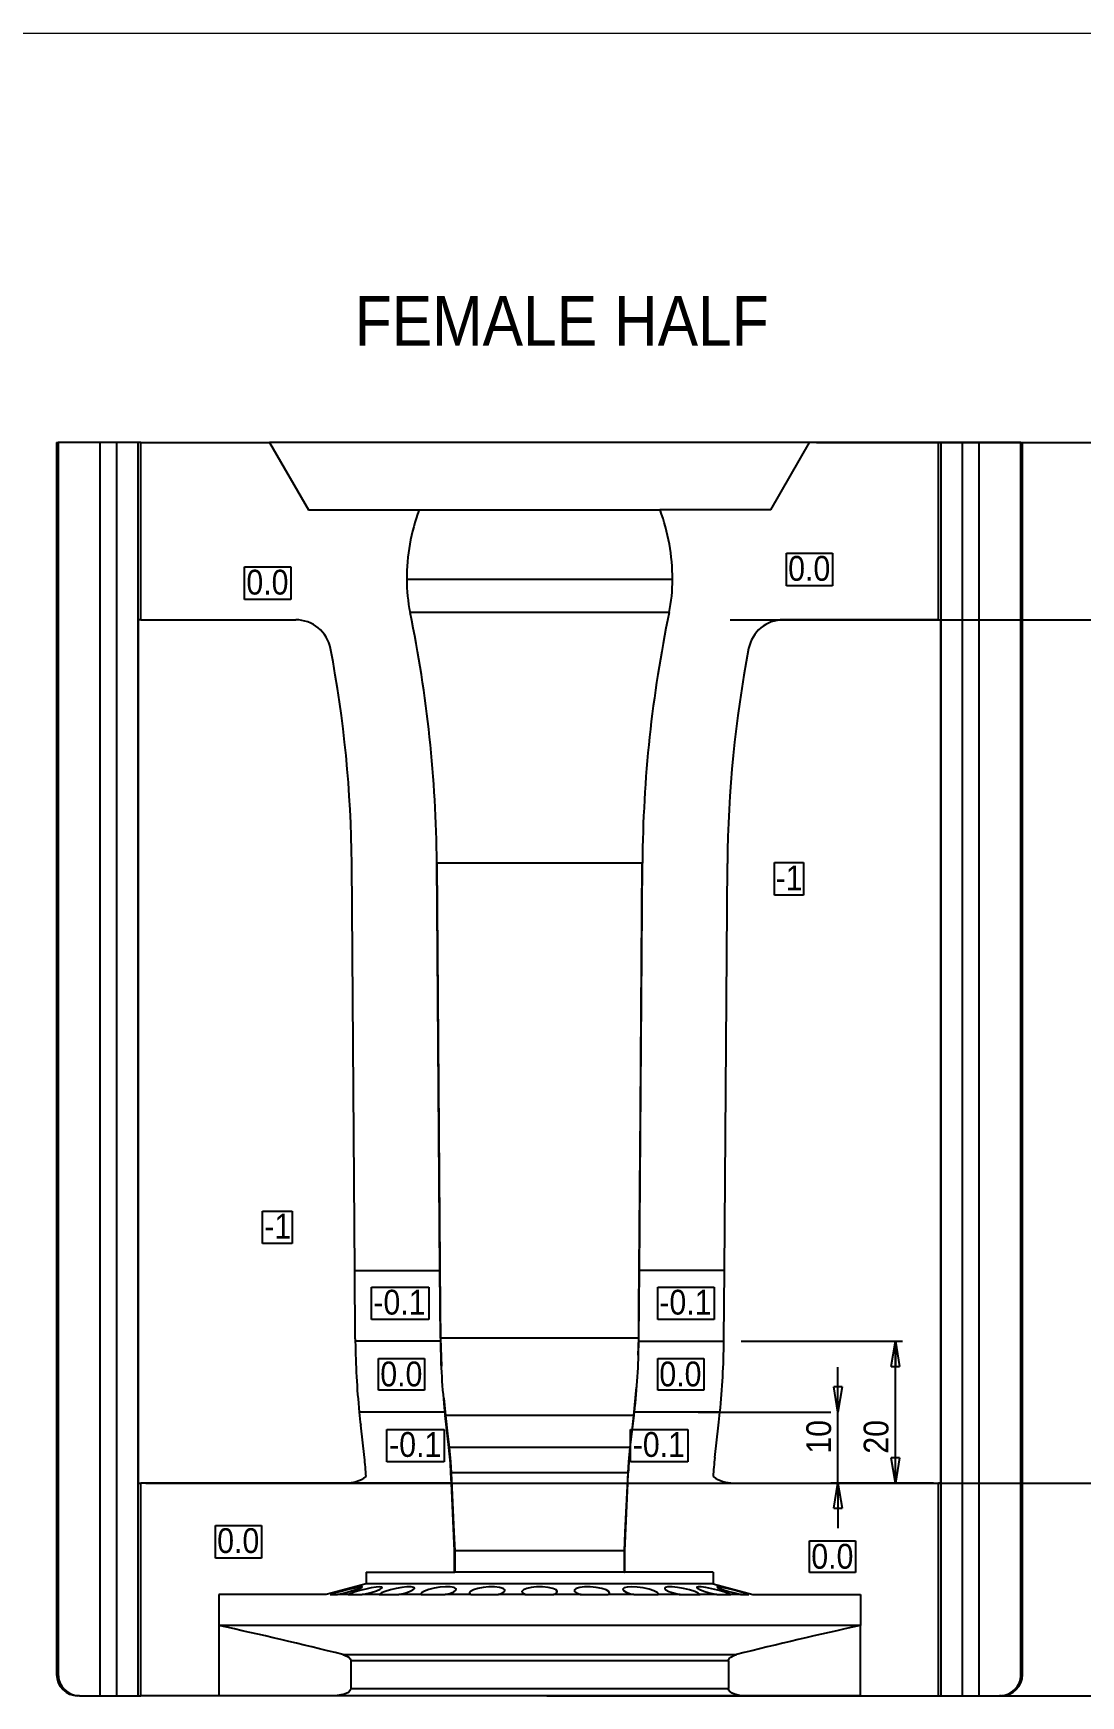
# Model space of a CAD drawing. Header units: millimetres. Extents: x 10 to 831, y 10 to 589.
# Drawn here: x 284.2 to 431.9, y 354.8 to 589.3 of the extents above; entities that cross this region are included whole.
import ezdxf

# ---------------------------------------------------------------- set-up
doc = ezdxf.new("R2010")
doc.units = ezdxf.units.MM
doc.linetypes.add('SLD-Solido', pattern=[0])
doc.layers.add('D', color=3, linetype='SLD-Solido', lineweight=25)
doc.layers.add('Q', color=2, linetype='SLD-Solido')
doc.styles.add('SLDTEXTSTYLE1', font='GOTHIC.TTF', dxfattribs={"width": 0.913})
doc.dimstyles.new('SLDDIMSTYLE0', dxfattribs={"dimtxt": 3.5, "dimasz": 3.556, "dimexe": 0, "dimexo": 0.0625, "dimgap": 0.875, "dimtad": 1, "dimrnd": 1e-09, "dimzin": 12, "dimdsep": 46, "dimtxsty": 'SLDTEXTSTYLE1', "dimblk1": 'CLOSED', "dimblk2": 'CLOSED', "dimsah": 1, "dimcen": 0.09, "dimadec": 0, "dimazin": 3, "dimtfac": 1, "dimtofl": 0, "dimtmove": 0, "dimatfit": 3, "dimldrblk": 'CLOSED', "dimfxl": 0, "dimfrac": 2, "dimtolj": 1, "dimtzin": 12, "dimarcsym": 0})
doc.dimstyles.new('SLDDIMSTYLE9', dxfattribs={"dimtxt": 3.5, "dimasz": 3.556, "dimexe": 0, "dimexo": 0.0625, "dimgap": 0.875, "dimtad": 1, "dimrnd": 1e-09, "dimzin": 12, "dimdsep": 46, "dimtxsty": 'SLDTEXTSTYLE1', "dimblk1": 'CLOSED', "dimblk2": 'CLOSED', "dimsah": 1, "dimcen": 0.09, "dimadec": 0, "dimazin": 3, "dimtfac": 1, "dimtmove": 0, "dimatfit": 0, "dimldrblk": 'CLOSED', "dimfxl": 0, "dimfrac": 2, "dimtolj": 1, "dimtzin": 12, "dimarcsym": 0})

# ---------------------------------------------------------------- blocks, each defined once
blk = doc.blocks.new('_CLOSED')
at = {"color": 0, "linetype": 'ByBlock', "lineweight": -2}
for p, q in [((-1, 0.166667), (0, 0)), ((-1, 0.166667), (-1, -0.166667)), ((0, 0), (-1, -0.166667)), ((0, 0), (-1, 0))]:
    blk.add_line(p, q, dxfattribs=at)
blk = doc.blocks.new('_D_52')
at = {"layer": 'Q'}
for p, q in [((394.69, 531.52), (443.51, 531.52)), ((442.51, 506.52), (442.51, 531.52)), ((382.48, 506.52), (441.51, 506.52))]:
    blk.add_line(p, q, dxfattribs=at)
at = {"layer": 'Q', "xscale": 3.556, "yscale": 3.556}
for p, rotation in [((442.51, 531.52, -0.7), 90.0000000000004), ((442.51, 506.52, -0.7), 270.0000000000004)]:
    blk.add_blockref('_CLOSED', p, dxfattribs=dict(at, rotation=rotation))
at = {"layer": 'Q', "insert": (438.04, 516), "char_height": 3.5, "attachment_point": 1, "rotation": 90, "style": 'SLDTEXTSTYLE1'}
blk.add_mtext('25', dxfattribs=at)
blk = doc.blocks.new('_D_53')
at = {"layer": 'Q'}
for p, q in [((369.19, 384.77), (443.51, 384.77)), ((442.51, 354.77), (442.51, 384.77)), ((356.61, 354.77), (443.51, 354.77))]:
    blk.add_line(p, q, dxfattribs=at)
at = {"layer": 'Q', "xscale": 3.556, "yscale": 3.556}
for p, rotation in [((442.51, 384.77, -0.7), 90.0000000000004), ((442.51, 354.77, -0.7), 270.0000000000004)]:
    blk.add_blockref('_CLOSED', p, dxfattribs=dict(at, rotation=rotation))
at = {"layer": 'Q', "insert": (438.04, 368.68), "char_height": 3.5, "attachment_point": 1, "rotation": 90, "style": 'SLDTEXTSTYLE1'}
blk.add_mtext('30', dxfattribs=at)
blk = doc.blocks.new('_D_54')
at = {"layer": 'Q'}
for p, q in [((397.7, 394.77), (397.7, 401.12)), ((377.97, 394.77), (396.7, 394.77)), ((397.7, 384.77), (397.7, 394.77)), ((411.17, 384.77), (396.7, 384.77)), ((397.7, 384.77), (397.7, 378.42))]:
    blk.add_line(p, q, dxfattribs=at)
at = {"layer": 'Q', "xscale": 3.556, "yscale": 3.556}
for p, rotation in [((397.7, 394.77, 0.1), 270.0000000000004), ((397.7, 384.77, 0.1), 90.0000000000004)]:
    blk.add_blockref('_CLOSED', p, dxfattribs=dict(at, rotation=rotation))
at = {"layer": 'Q', "insert": (393.23, 388.91), "char_height": 3.5, "attachment_point": 1, "rotation": 90, "style": 'SLDTEXTSTYLE1'}
blk.add_mtext('10', dxfattribs=at)
blk = doc.blocks.new('_D_55')
at = {"layer": 'Q'}
for p, q in [((384.03, 404.77), (406.79, 404.77)), ((405.79, 384.77), (405.79, 404.77)), ((300.05, 384.77), (406.79, 384.77))]:
    blk.add_line(p, q, dxfattribs=at)
at = {"layer": 'Q', "xscale": 3.556, "yscale": 3.556}
for p, rotation in [((405.79, 404.77, -0.1), 90.0000000000004), ((405.79, 384.77, -0.1), 270.0000000000004)]:
    blk.add_blockref('_CLOSED', p, dxfattribs=dict(at, rotation=rotation))
at = {"layer": 'Q', "insert": (401.32, 388.91), "char_height": 3.5, "attachment_point": 1, "rotation": 90, "style": 'SLDTEXTSTYLE1'}
blk.add_mtext('20', dxfattribs=at)
blk = doc.blocks.new('SW_NOTE_14')
at = {"color": 0}
for p, q in [((-0.09, 0.29), (-0.09, 4.86)), ((-0.09, 4.86), (6.4, 4.86)), ((6.4, 4.86), (6.4, 0.29)), ((6.4, 0.29), (-0.09, 0.29))]:
    blk.add_line(p, q, dxfattribs=at)
at = {"color": 0, "insert": (3.12, 4.47), "char_height": 3.5, "attachment_point": 2, "style": 'SLDTEXTSTYLE1'}
blk.add_mtext('0.0', dxfattribs=at)
blk = doc.blocks.new('SW_NOTE_15')
at = {"color": 0}
for p, q in [((-0.07, 0.26), (-0.07, 4.83)), ((-0.07, 4.83), (6.42, 4.83)), ((6.42, 4.83), (6.42, 0.26)), ((6.42, 0.26), (-0.07, 0.26))]:
    blk.add_line(p, q, dxfattribs=at)
at = {"color": 0, "insert": (3.12, 4.47), "char_height": 3.5, "attachment_point": 2, "style": 'SLDTEXTSTYLE1'}
blk.add_mtext('0.0', dxfattribs=at)
blk = doc.blocks.new('SW_NOTE_16')
at = {"color": 0}
for p, q in [((-0.1, 0.43), (-0.1, 4.88)), ((-0.1, 4.88), (6.4, 4.88)), ((6.4, 4.88), (6.4, 0.43)), ((6.4, 0.43), (-0.1, 0.43))]:
    blk.add_line(p, q, dxfattribs=at)
at = {"color": 0, "insert": (3.12, 4.47), "char_height": 3.5, "attachment_point": 2, "style": 'SLDTEXTSTYLE1'}
blk.add_mtext('0.0', dxfattribs=at)
blk = doc.blocks.new('SW_NOTE_17')
at = {"color": 0}
for p, q in [((-0.08, 0.27), (-0.08, 4.84)), ((-0.08, 4.84), (6.41, 4.84)), ((6.41, 4.84), (6.41, 0.27)), ((6.41, 0.27), (-0.08, 0.27))]:
    blk.add_line(p, q, dxfattribs=at)
at = {"color": 0, "insert": (3.12, 4.47), "char_height": 3.5, "attachment_point": 2, "style": 'SLDTEXTSTYLE1'}
blk.add_mtext('0.0', dxfattribs=at)
blk = doc.blocks.new('SW_NOTE_18')
at = {"color": 0}
for p, q in [((-0.11, 0.43), (-0.11, 4.88)), ((-0.11, 4.88), (6.38, 4.88)), ((6.38, 4.88), (6.38, 0.43)), ((6.38, 0.43), (-0.11, 0.43))]:
    blk.add_line(p, q, dxfattribs=at)
at = {"color": 0, "insert": (3.12, 4.47), "char_height": 3.5, "attachment_point": 2, "style": 'SLDTEXTSTYLE1'}
blk.add_mtext('0.0', dxfattribs=at)
blk = doc.blocks.new('SW_NOTE_19')
at = {"color": 0}
for p, q in [((-0.11, 0.26), (-0.11, 4.83)), ((-0.11, 4.83), (4.09, 4.83)), ((4.09, 4.83), (4.09, 0.26)), ((4.09, 0.26), (-0.11, 0.26))]:
    blk.add_line(p, q, dxfattribs=at)
at = {"color": 0, "insert": (2.02, 4.47), "char_height": 3.5, "attachment_point": 2, "style": 'SLDTEXTSTYLE1'}
blk.add_mtext('-1', dxfattribs=at)
blk = doc.blocks.new('SW_NOTE_20')
at = {"color": 0}
for p, q in [((-0.05, 0.43), (-0.05, 4.88)), ((-0.05, 4.88), (6.44, 4.88)), ((6.44, 4.88), (6.44, 0.43)), ((6.44, 0.43), (-0.05, 0.43))]:
    blk.add_line(p, q, dxfattribs=at)
at = {"color": 0, "insert": (3.12, 4.47), "char_height": 3.5, "attachment_point": 2, "style": 'SLDTEXTSTYLE1'}
blk.add_mtext('0.0', dxfattribs=at)
blk = doc.blocks.new('SW_NOTE_21')
at = {"color": 0}
for p, q in [((-0.11, 0.28), (-0.11, 4.85)), ((-0.11, 4.85), (7.94, 4.85)), ((7.94, 4.85), (7.94, 0.28)), ((7.94, 0.28), (-0.11, 0.28))]:
    blk.add_line(p, q, dxfattribs=at)
at = {"color": 0, "insert": (3.88, 4.47), "char_height": 3.5, "attachment_point": 2, "style": 'SLDTEXTSTYLE1'}
blk.add_mtext('-0.1', dxfattribs=at)
blk = doc.blocks.new('SW_NOTE_22')
at = {"color": 0}
for p, q in [((-0.05, 0.29), (-0.05, 4.85)), ((-0.05, 4.85), (8, 4.85)), ((8, 4.85), (8, 0.29)), ((8, 0.29), (-0.05, 0.29))]:
    blk.add_line(p, q, dxfattribs=at)
at = {"color": 0, "insert": (3.88, 4.47), "char_height": 3.5, "attachment_point": 2, "style": 'SLDTEXTSTYLE1'}
blk.add_mtext('-0.1', dxfattribs=at)
blk = doc.blocks.new('SW_NOTE_23')
at = {"color": 0}
for p, q in [((-0.1, 0.28), (-0.1, 4.85)), ((-0.1, 4.85), (7.95, 4.85)), ((7.95, 4.85), (7.95, 0.28)), ((7.95, 0.28), (-0.1, 0.28))]:
    blk.add_line(p, q, dxfattribs=at)
at = {"color": 0, "insert": (3.88, 4.47), "char_height": 3.5, "attachment_point": 2, "style": 'SLDTEXTSTYLE1'}
blk.add_mtext('-0.1', dxfattribs=at)
blk = doc.blocks.new('SW_NOTE_24')
at = {"color": 0}
for p, q in [((0, 0.29), (0, 4.85)), ((0, 4.85), (7.93, 4.85)), ((7.93, 4.85), (7.93, 0.29)), ((7.93, 0.29), (0, 0.29))]:
    blk.add_line(p, q, dxfattribs=at)
at = {"color": 0, "insert": (3.88, 4.47), "char_height": 3.5, "attachment_point": 2, "style": 'SLDTEXTSTYLE1'}
blk.add_mtext('-0.1', dxfattribs=at)
blk = doc.blocks.new('SW_NOTE_25')
at = {"color": 0}
for p, q in [((-0.01, 0.3), (-0.01, 4.87)), ((-0.01, 4.87), (4.08, 4.87)), ((4.08, 4.87), (4.08, 0.3)), ((4.08, 0.3), (-0.01, 0.3))]:
    blk.add_line(p, q, dxfattribs=at)
at = {"color": 0, "insert": (2.02, 4.47), "char_height": 3.5, "attachment_point": 2, "style": 'SLDTEXTSTYLE1'}
blk.add_mtext('-1', dxfattribs=at)

msp = doc.modelspace()

# ---------------------------------------------------------------- linework, layer by layer
at = {"color": 179, "linetype": 'SLD-Solido', "lineweight": 18}
msp.add_line((10, 589.2558775), (831, 589.2558775), dxfattribs=at)
at = {"layer": 'D'}
for p, q in [((287.4849113, 531.5209864), (287.4849113, 357.7709864)), ((287.4849113, 531.5209864), (287.7072926, 531.5209864)), ((287.7072926, 531.5209864), (287.7072926, 357.7709864)), ((293.608075, 531.5209864), (287.7072926, 531.5209864)), ((293.608075, 354.7709864), (293.608075, 531.5209864)), ((295.9738816, 531.5209864), (293.608075, 531.5209864)), ((295.9738816, 354.7709864), (295.9738816, 531.5209864)), ((298.9738816, 531.5209864), (295.9738816, 531.5209864)), ((298.9738816, 354.7709864), (298.9738816, 531.5209864)), ((299.3378518, 531.5209864), (298.9738816, 531.5209864)), ((299.3378518, 506.5209864), (299.3378518, 531.5209864)), ((299.3378518, 531.5209864), (317.5250838, 531.5209864)), ((317.5250838, 531.5209864), (323.0099113, 522.0209864)), ((393.6947389, 531.5209864), (317.5250838, 531.5209864)), ((388.2099113, 522.0209864), (393.6947389, 531.5209864)), ((411.8819709, 531.5209864), (393.6947389, 531.5209864)), ((411.8819709, 506.5209864), (411.8819709, 531.5209864)), ((412.2459411, 531.5209864), (411.8819709, 531.5209864)), ((412.2459411, 354.7709864), (412.2459411, 531.5209864)), ((415.2459411, 531.5209864), (412.2459411, 531.5209864)), ((415.2459411, 354.7709864), (415.2459411, 531.5209864)), ((417.6117476, 531.5209864), (415.2459411, 531.5209864)), ((417.6117476, 354.7709864), (417.6117476, 531.5209864)), ((423.51253, 531.5209864), (417.6117476, 531.5209864)), ((423.51253, 357.7709864), (423.51253, 531.5209864)), ((423.51253, 531.5209864), (423.7349113, 531.5209864)), ((423.7349113, 357.7709864), (423.7349113, 531.5209864)), ((323.0099113, 522.0209864), (338.6099113, 522.0209864)), ((338.6287453, 522.0209864), (338.6099113, 522.0209864)), ((338.6287453, 522.0209864), (372.5910774, 522.0209864)), ((372.6099113, 522.0209864), (372.5910774, 522.0209864)), ((388.2099113, 522.0209864), (372.6099113, 522.0209864)), ((374.3428369, 512.2209864), (336.8769858, 512.2209864)), ((299.0466756, 384.7709864), (299.0466756, 506.5209864)), ((299.3378518, 506.5209864), (299.0466756, 506.5209864)), ((299.3378518, 506.5209864), (321.2086193, 506.5209864)), ((373.8606533, 507.540294), (337.3591694, 507.540294)), ((411.8819709, 506.5209864), (390.0112034, 506.5209864)), ((411.8819709, 506.5209864), (412.1731471, 506.5209864)), ((412.1731471, 506.5209864), (412.1731471, 384.7709864)), ((329.5383085, 414.7709864), (329.1102455, 472.1314366)), ((341.5386427, 414.7709864), (341.1099113, 472.2209864)), ((370.0878255, 472.2209864), (341.1319971, 472.2209864)), ((369.68118, 414.7709864), (370.1099113, 472.2209864)), ((381.6815141, 414.7709864), (382.1095772, 472.1314366)), ((329.5383085, 414.7709864), (341.5386427, 414.7709864)), ((329.6102455, 405.1314366), (329.5383085, 414.7709864)), ((341.6099113, 405.2209864), (341.5386427, 414.7709864)), ((369.6099113, 405.2209864), (369.68118, 414.7709864)), ((381.6815141, 414.7709864), (369.68118, 414.7709864)), ((381.6095772, 405.1314366), (381.6815141, 414.7709864)), ((341.6142822, 404.7709864), (329.6135155, 404.7709864)), ((369.5870355, 405.2209864), (341.6327872, 405.2209864)), ((341.6327872, 405.2209864), (341.7714215, 401.2408689)), ((369.5035605, 402.830115), (369.5870355, 405.2209864)), ((369.6055405, 404.7709864), (381.6063072, 404.7709864)), ((342.0942691, 396.7436512), (342.3126931, 394.3121888)), ((368.9071296, 394.3121888), (369.2653053, 398.2956705)), ((342.2358834, 394.7709864), (330.1681569, 394.7709864)), ((342.8207229, 389.7781261), (342.2886497, 394.3121888)), ((368.9071296, 394.3121888), (342.3126931, 394.3121888)), ((368.3990997, 389.7781261), (368.931173, 394.3121888)), ((381.0516658, 394.7709864), (368.9839393, 394.7709864)), ((330.9025057, 388.3795206), (330.3704324, 392.9135833)), ((380.317317, 388.3795206), (380.8493903, 392.9135833)), ((368.3740541, 389.7781261), (342.8457686, 389.7781261)), ((299.0466756, 384.7709864), (299.3378518, 384.7709864)), ((299.3378518, 354.7709864), (299.3378518, 384.7709864)), ((343.1758204, 384.7709864), (299.3378518, 384.7709864)), ((343.1758204, 384.7709864), (343.1099113, 386.2209864)), ((368.0842851, 386.2209864), (343.1355376, 386.2209864)), ((343.6099113, 375.2209864), (343.1758204, 384.7709864)), ((367.6099113, 375.2209864), (368.0440022, 384.7709864)), ((368.0440022, 384.7709864), (368.1099113, 386.2209864)), ((368.0440022, 384.7709864), (411.8819709, 384.7709864)), ((411.8819709, 354.7709864), (411.8819709, 384.7709864)), ((412.1731471, 384.7709864), (411.8819709, 384.7709864)), ((343.6099113, 372.2209864), (343.6099113, 375.2209864)), ((343.6366077, 375.2209864), (343.6366077, 372.2209864)), ((367.583215, 375.2209864), (343.6366077, 375.2209864)), ((367.583215, 372.2209864), (367.583215, 375.2209864)), ((367.6099113, 372.2209864), (367.6099113, 375.2209864)), ((331.122976, 370.5409864), (325.5224689, 369.0409864)), ((331.122976, 372.2209864), (343.6099113, 372.2209864)), ((331.122976, 372.2209864), (331.122976, 370.5409864)), ((380.0968466, 370.5409864), (331.122976, 370.5409864)), ((343.6099113, 372.2209864), (343.6366077, 372.2209864)), ((367.583215, 372.2209864), (343.6366077, 372.2209864)), ((367.583215, 372.2209864), (367.6099113, 372.2209864)), ((380.0968466, 372.2209864), (367.6099113, 372.2209864)), ((380.0968466, 372.2209864), (380.0968466, 370.5409864)), ((380.0968466, 370.5409864), (385.6973538, 369.0409864)), ((310.3669837, 369.0409864), (310.3669837, 364.6673014)), ((325.5224689, 369.0409864), (310.3669837, 369.0409864)), ((326.0649267, 369.0409864), (327.1111118, 369.0409864)), ((328.6130502, 369.0409864), (327.1111118, 369.0409864)), ((328.6130502, 369.0409864), (330.5876897, 369.0409864)), ((332.9769287, 369.0409864), (330.5876897, 369.0409864)), ((332.9769287, 369.0409864), (335.7694907, 369.0409864)), ((338.8832076, 369.0409864), (335.7694907, 369.0409864)), ((338.8832076, 369.0409864), (342.3033836, 369.0409864)), ((345.9293837, 369.0409864), (342.3033836, 369.0409864)), ((345.9293837, 369.0409864), (349.7440944, 369.0409864)), ((353.6352718, 369.0409864), (349.7440944, 369.0409864)), ((353.6352718, 369.0409864), (357.5845509, 369.0409864)), ((361.4757283, 369.0409864), (357.5845509, 369.0409864)), ((361.4757283, 369.0409864), (365.290439, 369.0409864)), ((368.916439, 369.0409864), (365.290439, 369.0409864)), ((368.916439, 369.0409864), (372.3366151, 369.0409864)), ((375.4503319, 369.0409864), (372.3366151, 369.0409864)), ((375.4503319, 369.0409864), (378.2485856, 369.0409864)), ((380.6321329, 369.0409864), (378.242894, 369.0409864)), ((380.6321329, 369.0409864), (382.6067725, 369.0409864)), ((384.1087109, 369.0409864), (382.6067725, 369.0409864)), ((384.1087109, 369.0409864), (385.1308595, 369.0409864)), ((385.6973538, 369.0409864), (400.852839, 369.0409864)), ((400.852839, 369.0409864), (400.852839, 364.6673014)), ((310.3669837, 364.6673014), (310.3711947, 364.6648706)), ((400.852839, 364.6673014), (310.3669837, 364.6673014)), ((310.3711947, 364.6648706), (310.3711947, 354.7709864)), ((400.852839, 364.6673014), (400.848628, 364.6648706)), ((400.848628, 364.6648706), (400.848628, 354.7709864)), ((327.8502424, 360.5796615), (383.3695802, 360.5796615)), ((328.9731989, 359.7136361), (328.9731989, 355.7709864)), ((382.2466238, 359.7136361), (328.9731989, 359.7136361)), ((382.2466238, 359.7136361), (382.2466238, 355.7709864)), ((287.4849113, 357.7709864), (287.7072926, 357.7709864)), ((423.51253, 357.7709864), (423.7349113, 357.7709864)), ((290.7175726, 354.7709864), (290.4849113, 354.7709864)), ((290.7175726, 354.7709864), (293.608075, 354.7709864)), ((293.608075, 354.7709864), (295.9738816, 354.7709864)), ((295.9738816, 354.7709864), (298.9738816, 354.7709864)), ((298.9738816, 354.7709864), (299.3378518, 354.7709864)), ((310.3711947, 354.7709864), (299.3378518, 354.7709864)), ((326.7124791, 354.7709864), (310.3711947, 354.7709864)), ((384.5073436, 354.7709864), (326.7124791, 354.7709864)), ((328.9731989, 355.7709864), (382.2466238, 355.7709864)), ((400.848628, 354.7709864), (384.5073436, 354.7709864)), ((400.848628, 354.7709864), (411.8819709, 354.7709864)), ((411.8819709, 354.7709864), (412.2459411, 354.7709864)), ((412.2459411, 354.7709864), (415.2459411, 354.7709864)), ((415.2459411, 354.7709864), (417.6117476, 354.7709864)), ((417.6117476, 354.7709864), (420.5022501, 354.7709864)), ((420.7349113, 354.7709864), (420.5022501, 354.7709864))]:
    msp.add_line(p, q, dxfattribs=at)
at = {"layer": 'D', "flags": 128}
for points in [[(341.1319971, 472.2209864), (341.6016614, 409.3850417), (341.6327872, 405.2209864)], [(369.5870355, 405.2209864), (369.6181613, 409.3850417), (369.826357, 437.2385516), (370.0878255, 472.2209864)], [(342.3126931, 394.3121888), (342.620718, 391.692204), (342.8457686, 389.7781261)], [(368.3740541, 389.7781261), (368.5991047, 391.692204), (368.9071296, 394.3121888)], [(342.8457686, 389.7781261), (343.040782, 387.7705798), (343.1355376, 386.2209864)], [(368.0842851, 386.2209864), (368.1790406, 387.7705798), (368.3740541, 389.7781261)], [(343.1355376, 386.2209864), (343.5169798, 377.8470018), (343.6366077, 375.2209864)], [(367.583215, 375.2209864), (367.7028428, 377.8470018), (368.0842851, 386.2209864)], [(327.1111118, 369.0409864), (327.9461649, 369.2353612), (328.7908793, 369.4573022), (329.5645029, 369.6873242), (330.1662506, 369.8957813), (330.5119176, 370.0506218), (330.5675287, 370.1299405), (330.350537, 370.1283642), (329.9013639, 370.0520268), (329.2623114, 369.911137), (328.4828167, 369.7190088), (327.6356979, 369.4951973), (326.8226403, 369.2666128), (326.1564798, 369.0631541), (326.0889631, 369.0409864)], [(330.5876897, 369.0409864), (331.0477137, 369.1400835), (331.8651777, 369.3476832), (332.5920982, 369.5767012), (333.1310272, 369.7997556), (333.4031155, 369.9841661), (333.3769251, 370.1017154), (333.076677, 370.1389995), (332.556674, 370.0976939), (331.8726444, 369.9866166), (331.080022, 369.8172948), (330.2493894, 369.6058707), (329.4755242, 369.375878), (328.865151, 369.156654), (328.6130502, 369.0409864)], [(335.7694907, 369.0409864), (336.5887555, 369.2353612), (337.2706716, 369.4573022), (337.7482403, 369.6873242), (337.9527614, 369.8957813), (337.8544569, 370.0506218), (337.4810311, 370.1299405), (336.8985814, 370.1283642), (336.1770359, 370.0520268), (335.3787381, 369.911137), (334.5715789, 369.7190088), (333.8416948, 369.4951973), (333.2874744, 369.2666128), (332.9928338, 369.0631541), (332.9769287, 369.0409864)], [(342.3033836, 369.0409864), (342.9546947, 369.2110714), (343.5043424, 369.4290117), (343.8133605, 369.6594496), (343.8288634, 369.8723743), (343.5452844, 370.0353216), (343.0134607, 370.1245702), (342.3165892, 370.1327822), (341.5344196, 370.0651558), (340.7339555, 369.931595), (339.9842535, 369.7448836), (339.3678924, 369.5236555), (338.972423, 369.2940329), (338.8630271, 369.0859522), (338.8832076, 369.0409864)], [(349.7440944, 369.0409864), (350.3280494, 369.2353612), (350.6644484, 369.4573022), (350.717998, 369.6873242), (350.4704913, 369.8957813), (349.9545558, 370.0506218), (349.2521523, 370.1299405), (348.4603115, 370.1283642), (347.6597313, 370.0520268), (346.9160915, 369.911137), (346.2975453, 369.7190088), (345.8804677, 369.4951973), (345.7335873, 369.2666128), (345.8894154, 369.0631541), (345.9293837, 369.0409864)], [(357.5845509, 369.0409864), (357.9863054, 369.2353612), (358.1090597, 369.4573022), (357.9375824, 369.6873242), (357.4816871, 369.8957813), (356.8029304, 370.0506218), (356.0028813, 370.1299405), (355.1845474, 370.1283642), (354.4258554, 370.0520268), (353.7874192, 369.911137), (353.3304792, 369.7190088), (353.1184582, 369.4951973), (353.1976236, 369.2666128), (353.570515, 369.0631541), (353.6352718, 369.0409864)], [(365.290439, 369.0409864), (365.482614, 369.2353612), (365.3833581, 369.4573022), (364.9985399, 369.6873242), (364.3653246, 369.8957813), (363.5700027, 370.0506218), (362.72683, 370.1299405), (361.9377712, 370.1283642), (361.2726709, 370.0520268), (360.7829468, 369.911137), (360.5187526, 369.7190088), (360.5262371, 369.4951973), (360.8260534, 369.2666128), (361.390596, 369.0631541), (361.4757283, 369.0409864)], [(372.3366151, 369.0409864), (372.3570524, 369.1400835), (372.1776795, 369.3476832), (371.7257625, 369.5767012), (371.0420688, 369.7997556), (370.2130835, 369.9841661), (369.3562414, 370.1017154), (368.5816343, 370.1389995), (367.9630636, 370.0976939), (367.5451758, 369.9866166), (367.3645263, 369.8172948), (367.4538288, 369.6058707), (367.8252689, 369.375878), (368.4478628, 369.156654), (368.916439, 369.0409864)], [(378.242894, 369.0409864), (377.9917959, 369.2353612), (377.4834805, 369.4573022), (376.7634064, 369.6873242), (375.914152, 369.8957813), (375.0525495, 370.0506218), (374.294535, 370.1299405), (373.7196859, 370.1283642), (373.3682787, 370.0520268), (373.2636914, 369.911137), (373.4246399, 369.7190088), (373.8546811, 369.4951973), (374.5208583, 369.2666128), (375.3428469, 369.0631541), (375.4503319, 369.0409864)], [(382.6067725, 369.0409864), (382.2169057, 369.2110714), (381.5767095, 369.4290117), (380.7718302, 369.6594496), (379.8988557, 369.8723743), (379.0774918, 370.0353216), (378.4165954, 370.1245702), (377.9819238, 370.1327822), (377.7977334, 370.0651558), (377.8712677, 369.931595), (378.2041571, 369.7448836), (378.7810525, 369.5236555), (379.5500833, 369.2940329), (380.4164109, 369.0859522), (380.6321329, 369.0409864)], [(385.1308595, 369.0409864), (384.5037699, 369.2353612), (383.7225978, 369.4573022), (382.860211, 369.6873242), (382.0224745, 369.8957813), (381.3254571, 370.0506218), (380.8557102, 370.1299405), (380.6491011, 370.1283642), (380.7055463, 370.0520268), (381.01412, 369.911137), (381.5570851, 369.7190088), (382.2944537, 369.4951973), (383.1484903, 369.2666128), (384.0076736, 369.0631541), (384.1087109, 369.0409864)], [(327.8502424, 360.5796615), (328.5291004, 360.311665), (328.7368238, 360.1612972), (328.9049419, 359.9590473), (328.9626786, 359.8106296), (328.9731989, 359.7136361)], [(382.2466238, 359.7136361), (382.2466417, 359.7176434), (382.2712718, 359.8618578), (382.3585272, 360.026259), (382.5701019, 360.2317817), (383.0872265, 360.4941804), (383.3695802, 360.5796615)], [(328.9731989, 355.7709864), (328.9473253, 355.619146), (328.8574608, 355.4531958), (328.6405996, 355.2461775), (328.1099034, 354.9824834), (326.8353974, 354.7724296), (326.7124791, 354.7709864)], [(384.5073436, 354.7709864), (383.7931796, 354.8194025), (383.0886849, 354.9899242), (382.7575409, 355.1349931), (382.3849613, 355.4244781), (382.2902982, 355.5741177), (382.2493534, 355.7215362), (382.2466238, 355.7709864)]]:
    msp.add_lwpolyline(points, dxfattribs=at)
at = {"layer": 'D'}
for centre, radius, start, end in [((365.1749113, 512.2209864), 28.315, 159.750656689, 180), ((346.0449113, 512.2209864), 28.315, 0, 20.249343311), ((359.8404334, 512.2209864), 22.9805221, 180, 191.752288416), ((351.3793892, 512.2209864), 22.9805221, 348.247711584, 0), ((321.2086193, 501.5209864), 5, 10.835819654, 90), ((161.1149234, 470.8777402), 180, 0.427572507, 11.752288416), ((550.1048993, 470.8777402), 180, 168.247711584, 179.572427493), ((390.0112034, 501.5209864), 5, 90, 169.164180346), ((161.1149234, 470.8777402), 168, 0.427572507, 10.835819654), ((550.1048993, 470.8777402), 168, 169.164180346, 179.572427493), ((441.6071269, 405.9672343), 112, 180.427572507, 180.611975516), ((441.6071269, 405.9672343), 112, 180.611975516, 185.737241339), ((441.6071269, 405.9672343), 100, 180.427572507, 180.685415894), ((441.6071269, 405.9672343), 100, 180.685415894, 186.428456266), ((269.6126958, 405.9672343), 100, 353.571543734, 359.314584106), ((269.6126958, 405.9672343), 100, 359.314584106, 359.572427493), ((269.6126958, 405.9672343), 112, 354.262758661, 359.388024484), ((269.6126958, 405.9672343), 112, 359.388024484, 359.572427493), ((441.6071269, 405.9672343), 112, 185.737241339, 186.693060974), ((441.6071269, 405.9672343), 100, 186.428456266, 186.693060974), ((269.6126958, 405.9672343), 100, 353.306939026, 353.571543734), ((269.6126958, 405.9672343), 112, 353.306939026, 354.262758661), ((293.1614843, 383.9506033), 50, 2.602562202, 6.693060974), ((418.0583383, 383.9506033), 50, 173.306939026, 177.397437798), ((293.1614843, 383.9506033), 38, 2.602562202, 6.693060974), ((418.0583383, 383.9506033), 38, 173.306939026, 177.397437798), ((328.253167, 389.7709864), 5, 270, 305.01734333), ((382.9666556, 389.7709864), 5, 234.98265667, 270), ((208.0250457, -112.6708571), 488.1845257, 75.7915342, 77.898366324), ((503.6557817, -114.6433199), 490.2098044, 102.105986302, 104.204113174), ((290.4849113, 357.7709864), 3, 180, 270), ((290.7122589, 357.7759521), 3.0049704, 180.094680668, 270.101316238), ((420.5077396, 357.7757756), 3.0047943, 269.895325416, 359.908677678), ((420.7349113, 357.7709864), 3, 270, 0)]:
    msp.add_arc(centre, radius, start, end, dxfattribs=at)

# ---------------------------------------------------------------- block references
for name, p in [('SW_NOTE_17', (390.5253937, 511.0624825)), ('SW_NOTE_14', (314.0956712, 509.1186197)), ('SW_NOTE_25', (388.7715187, 467.402314)), ('SW_NOTE_19', (316.6397794, 418.2868879)), ('SW_NOTE_22', (331.9617558, 407.5623232)), ('SW_NOTE_24', (372.2977356, 407.5623232)), ('SW_NOTE_18', (332.9859767, 397.437889)), ('SW_NOTE_20', (372.3505605, 397.4378865)), ('SW_NOTE_21', (334.186209, 387.4920072)), ('SW_NOTE_23', (368.5540637, 387.4920072)), ('SW_NOTE_15', (309.9814016, 373.9337134)), ('SW_NOTE_16', (393.7849854, 371.7207853))]:
    msp.add_blockref(name, p)

# ---------------------------------------------------------------- texts
at = {"insert": (329.5306031, 552.1922394), "char_height": 7, "attachment_point": 1, "style": 'SLDTEXTSTYLE1'}
msp.add_mtext('FEMALE HALF', dxfattribs=at)

# ---------------------------------------------------------------- dimensions: what is measured, and where the dimension line sits
at = {"layer": 'Q'}
for base, p1, p2, dimstyle, picture, middle in [((439.7349113, 531.5209864), (493.3716917, 506.5209864), (393.6863357, 531.5209864), 'SLDDIMSTYLE0', '_D_52', (439.7349113, 518.5894103)), ((405.785727, 404.7709864), (299.0466756, 384.7709864), (299.0466756, 404.7709864), 'SLDDIMSTYLE9', '_D_55', (405.785727, 391.496895)), ((397.702284, 394.7709864), (412.1731471, 384.7709864), (412.1731471, 394.7709864), 'SLDDIMSTYLE9', '_D_54', (397.702284, 391.496895)), ((439.7349113, 384.7709864), (355.6099113, 354.7709864), (593.2464686, 384.7709864), 'SLDDIMSTYLE0', '_D_53', (439.7349113, 371.2620844))]:
    dim = msp.add_linear_dim(base=base, p1=p1, p2=p2, angle=90, dimstyle=dimstyle, dxfattribs=at)
    dim.commit()
    dim.dimension.update_dxf_attribs({"geometry": picture, "text_midpoint": middle, "dimtype": 160})

doc.saveas('drawing.dxf')
